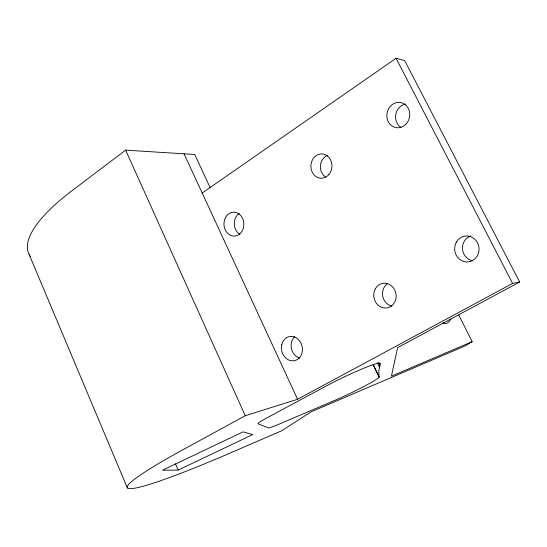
<?xml version="1.0" encoding="UTF-8"?>
<svg xmlns="http://www.w3.org/2000/svg" width="547" height="547" viewBox="0 0 547 547"><rect width="100%" height="100%" fill="white"/><g stroke="black" fill="none" stroke-linecap="round" stroke-linejoin="round"><path stroke-width="0.82" d="M210.185 187.724L194.739 154.48L125.646 150.145L71.705 190.93A165.071 49.996 -24.1 0 0 30.386 256.468M202.199 193.029L396.069 58.283L404.664 60.573L519.65 282.006L397.628 347.612L391.42 376.172L472.15 341.67L458.735 315.017M472.15 341.67L464.718 346.087L311.065 411.87L281.575 430.824L228.701 453.654A172.968 13.463 -25.2 0 1 184.079 449.114L245.261 415.72L297.575 399.283L512.607 283.408L519.65 282.006M178.172 470.071L252.707 434.598L243.08 431.87L162.452 470.229L178.172 470.071L175.464 463.808M396.069 58.283L512.607 283.408M184.065 153.81L297.575 399.283M125.646 150.145L245.261 415.72M377.444 362.777L379.481 367.454M29.196 254.581L127.403 488.006M299.647 358.094A12.137 10.338 77.4 0 1 291.428 348.671A12.137 10.338 77.4 0 1 294.826 336.644M240.01 234.451A11.808 9.853 87.7 0 1 234.26 224.092A11.808 9.853 87.7 0 1 239.292 213.398M325.424 176.948A11.972 10.434 -86.5 0 1 320.433 165.454A11.972 10.434 -86.5 0 1 327.544 155.286M391.871 306.122A12.266 11.036 79.2 0 1 382.736 296.221A12.266 11.036 79.2 0 1 387.529 283.626M400.965 127.41A12.574 11.268 -78.2 0 1 395.782 114.316A12.574 11.268 -78.2 0 1 405.512 104.08M472.601 260.762A12.786 12.034 83.6 0 1 462.488 248.974A12.786 12.034 83.6 0 1 470.81 235.948M443.528 322.292A8.848 7.049 55.4 0 1 443.323 323.639M450.516 318.983A8.943 7.09 55.3 0 1 443.152 323.503M380.206 363.557L378.811 371.092L379.078 376.951A33.798 2.441 -25.5 0 1 334.34 400.561L279.086 424.171A20.396 1.497 -25.2 0 1 268.392 427.843L258.177 423.85A22.434 1.812 -25.2 0 1 266.444 418.147L326.333 385.95A38.803 3.22 -25.5 0 1 362.34 368.822A38.803 3.22 -25.5 0 1 380.206 363.557M379.078 376.951L373.232 364.76L379.078 376.951M379.898 365.205L378.804 362.921L379.898 365.205M281.794 344.439A12.328 10.441 77.5 0 0 294.464 360.692A12.328 10.441 77.5 0 0 299.496 340.767A12.328 10.441 77.5 0 0 281.794 344.439M225.35 217.836A11.986 9.942 87.6 0 0 233.76 236.106A11.986 9.942 87.6 0 0 242.574 218.451A11.986 9.942 87.6 0 0 225.35 217.836M375.365 288.754A12.458 11.159 79.3 0 0 384.685 308.023A12.458 11.159 79.3 0 0 394.77 290.108A12.458 11.159 79.3 0 0 375.365 288.754M328.829 174.589A12.164 10.543 -86.7 0 0 324.241 154.295A12.164 10.543 -86.7 0 0 311.216 169.303A12.164 10.543 -86.7 0 0 328.829 174.589M406.305 123.766A12.779 11.405 -78.6 0 0 401.402 102.672A12.779 11.405 -78.6 0 0 387.194 118.747A12.779 11.405 -78.6 0 0 406.305 123.766M456.451 242.006A13.005 12.191 83.6 0 0 466.516 261.951A13.005 12.191 83.6 0 0 477.579 242.943A13.005 12.191 83.6 0 0 456.451 242.006"/></g></svg>
